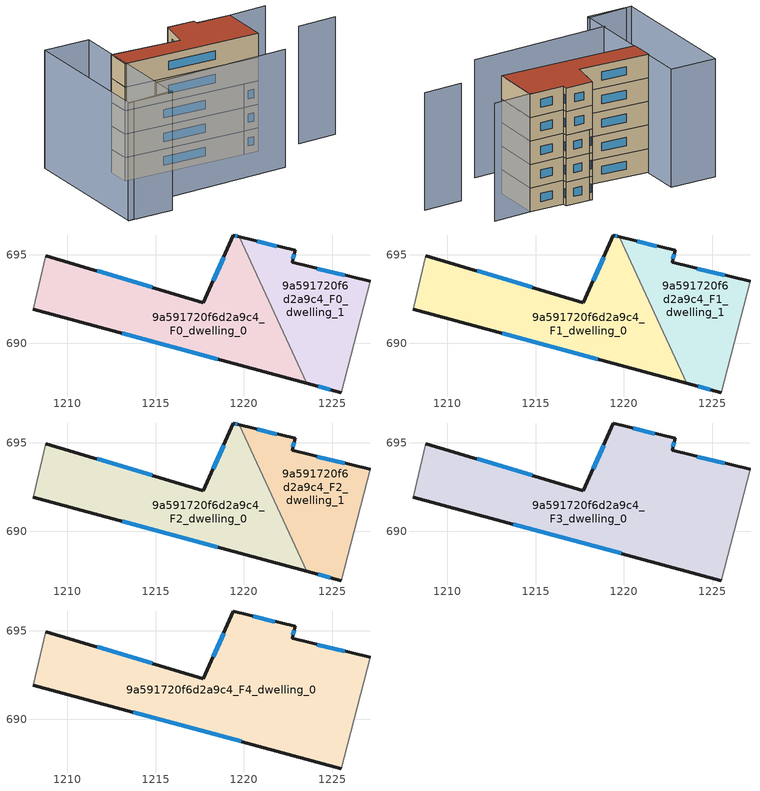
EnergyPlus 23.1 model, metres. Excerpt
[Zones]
9a591720f6d2a9c4_F0_dwelling_0
 floor ground (EU_floor_Construction): 1219.74,696.02 1223.56,687.74 1208.06,691.93 1208.78,694.96 1217.71,692.29 1219.39,696.1 z0
 wall outside (EU_wall_Construction): 1208.06,691.93 1223.56,687.74 / 1219.74,696.02 1219.39,696.1 1217.71,692.29 1208.78,694.96 z0:3
 wall adiabatic (EU_wall_Construction): 1208.78,694.96 1208.06,691.93 z0:3
 wall to 9a591720f6d2a9c4_F0_dwelling_1 (EU_wall_Construction): 1223.56,687.74 1219.74,696.02 z0:3
 window (EU_Window_Construction): 1213.1,690.57 1218.52,689.1 / 1214.8,693.16 1211.68,694.09 / 1218.84,694.86 1218.25,693.53 / 1219.62,696.04 1219.5,696.07 z0.98:2.02
9a591720f6d2a9c4_F0_dwelling_1
 floor ground (EU_floor_Construction): 1227.13,693.5 1225.51,687.21 1223.56,687.74 1219.74,696.02 1222.89,695.25 1222.72,694.57 z0
 wall outside (EU_wall_Construction): 1223.56,687.74 1225.51,687.21 / 1227.13,693.5 1222.72,694.57 1222.89,695.25 1219.74,696.02 z0:3
 wall adiabatic (EU_wall_Construction): 1225.51,687.21 1227.13,693.5 z0:3
 window (EU_Window_Construction): 1224.19,687.57 1224.87,687.38 / 1221.86,695.5 1220.76,695.77 / 1222.77,694.79 1222.83,695.03 / 1225.7,693.85 1224.15,694.22 z0.98:2.02
9a591720f6d2a9c4_F1_dwelling_0
 floor to 9a591720f6d2a9c4_F0_dwelling_0 (EU_floor_Construction): 1219.74,696.02 1223.56,687.74 1208.06,691.93 1208.78,694.96 1217.71,692.29 1219.39,696.1 z3
 wall outside (EU_wall_Construction): 1208.06,691.93 1223.56,687.74 / 1219.74,696.02 1219.39,696.1 1217.71,692.29 1208.78,694.96 z3:6
 wall adiabatic (EU_wall_Construction): 1208.78,694.96 1208.06,691.93 z3:6
 wall to 9a591720f6d2a9c4_F1_dwelling_1 (EU_wall_Construction): 1223.56,687.74 1219.74,696.02 z3:6
 window (EU_Window_Construction): 1213.1,690.57 1218.52,689.1 / 1214.8,693.16 1211.68,694.09 / 1218.84,694.86 1218.25,693.53 / 1219.62,696.04 1219.5,696.07 z3.98:5.02
9a591720f6d2a9c4_F1_dwelling_1
 floor to 9a591720f6d2a9c4_F0_dwelling_1 (EU_floor_Construction): 1227.13,693.5 1225.51,687.21 1223.56,687.74 1219.74,696.02 1222.89,695.25 1222.72,694.57 z3
 wall outside (EU_wall_Construction): 1223.56,687.74 1225.51,687.21 / 1227.13,693.5 1222.72,694.57 1222.89,695.25 1219.74,696.02 z3:6
 wall adiabatic (EU_wall_Construction): 1225.51,687.21 1227.13,693.5 z3:6
 window (EU_Window_Construction): 1224.19,687.57 1224.87,687.38 / 1221.86,695.5 1220.76,695.77 / 1222.77,694.79 1222.83,695.03 / 1225.7,693.85 1224.15,694.22 z3.98:5.02
9a591720f6d2a9c4_F2_dwelling_0
 floor to 9a591720f6d2a9c4_F1_dwelling_0 (EU_floor_Construction): 1219.74,696.02 1223.56,687.74 1208.06,691.93 1208.78,694.96 1217.71,692.29 1219.39,696.1 z6
 wall outside (EU_wall_Construction): 1208.06,691.93 1223.56,687.74 / 1219.74,696.02 1219.39,696.1 1217.71,692.29 1208.78,694.96 z6:9
 wall adiabatic (EU_wall_Construction): 1208.78,694.96 1208.06,691.93 z6:9
 wall to 9a591720f6d2a9c4_F2_dwelling_1 (EU_wall_Construction): 1223.56,687.74 1219.74,696.02 z6:9
 window (EU_Window_Construction): 1213.1,690.57 1218.52,689.1 / 1214.8,693.16 1211.68,694.09 / 1218.84,694.86 1218.25,693.53 / 1219.62,696.04 1219.5,696.07 z6.98:8.02
9a591720f6d2a9c4_F2_dwelling_1
 floor to 9a591720f6d2a9c4_F1_dwelling_1 (EU_floor_Construction): 1227.13,693.5 1225.51,687.21 1223.56,687.74 1219.74,696.02 1222.89,695.25 1222.72,694.57 z6
 wall outside (EU_wall_Construction): 1223.56,687.74 1225.51,687.21 / 1227.13,693.5 1222.72,694.57 1222.89,695.25 1219.74,696.02 z6:9
 wall adiabatic (EU_wall_Construction): 1225.51,687.21 1227.13,693.5 z6:9
 window (EU_Window_Construction): 1224.19,687.57 1224.87,687.38 / 1221.86,695.5 1220.76,695.77 / 1222.77,694.79 1222.83,695.03 / 1225.7,693.85 1224.15,694.22 z6.98:8.02
9a591720f6d2a9c4_F3_dwelling_0
 floor to 9a591720f6d2a9c4_F2_dwelling_0 (EU_floor_Construction): 1219.74,696.02 1223.56,687.74 1208.06,691.93 1208.78,694.96 1217.71,692.29 1219.39,696.1 z9
 floor to 9a591720f6d2a9c4_F2_dwelling_1 (EU_floor_Construction): 1227.13,693.5 1225.51,687.21 1223.56,687.74 1219.74,696.02 1222.89,695.25 1222.72,694.57 z9
 wall outside (EU_wall_Construction): 1227.13,693.5 1222.72,694.57 1222.89,695.25 1219.39,696.1 1217.71,692.29 1208.78,694.96 / 1208.06,691.93 1225.51,687.21 z9:12
 wall adiabatic (EU_wall_Construction): 1225.51,687.21 1227.13,693.5 / 1208.78,694.96 1208.06,691.93 z9:12
 window (EU_Window_Construction): 1225.7,693.85 1224.15,694.22 / 1213.73,690.4 1219.83,688.75 / 1214.8,693.16 1211.68,694.09 / 1218.84,694.86 1218.25,693.53 / 1221.75,695.53 1220.53,695.83 / 1222.77,694.79 1222.83,695.03 z9.98:11.02
9a591720f6d2a9c4_F4_dwelling_0
 floor to 9a591720f6d2a9c4_F3_dwelling_0 (EU_floor_Construction): 1227.13,693.5 1225.51,687.21 1208.06,691.93 1208.78,694.96 1217.71,692.29 1219.39,696.1 1222.89,695.25 1222.72,694.57 z12
 wall outside (EU_wall_Construction): 1227.13,693.5 1222.72,694.57 1222.89,695.25 1219.39,696.1 1217.71,692.29 1208.78,694.96 / 1208.06,691.93 1225.51,687.21 z12:15
 wall adiabatic (EU_wall_Construction): 1225.51,687.21 1227.13,693.5 / 1208.78,694.96 1208.06,691.93 z12:15
 window (EU_Window_Construction): 1225.7,693.85 1224.15,694.22 / 1213.73,690.4 1219.83,688.75 / 1214.8,693.16 1211.68,694.09 / 1218.84,694.86 1218.25,693.53 / 1221.75,695.53 1220.53,695.83 / 1222.77,694.79 1222.83,695.03 z12.98:14.02
 roof outside (EU_roof_Construction): 1225.51,687.21 1227.13,693.5 1222.72,694.57 1222.89,695.25 1219.39,696.1 1217.71,692.29 1208.78,694.96 1208.06,691.93 z15
shading: 1206.39,685.36 1224.34,681.62 / 1199.76,683.28 1206.03,682.24 / 1230.42,685.41 1235.46,684.38 / 1226.83,693.56 1231.98,692.49 / 1210.15,700.04 1205.68,681.88 / 1205.68,681.88 1199.83,683.32 / 1199.83,683.32 1204.3,701.48 / 1204.3,701.48 1210.15,700.04 z0:15
[Building]
EU S2 Campaign: North Axis=0; Terrain=City; Solar Distribution=FullExterior
[Site:Location]
Bologna: Latitude=44.5; Longitude=11.25; Time Zone=1; Elevation=37
[SizingPeriod:WeatherFileDays]
AnnualSizingPeriod: Begin Month=1; Begin Day of Month=1; End Month=12; End Day of Month=31; Day of Week for Start Day=Monday; Use Weather File Daylight Saving Period=No; Use Weather File Rain and Snow Indicators=No
[MATERIAL]
EU_InternalMass_Material: Roughness=MediumRough; Thickness=0.1; Conductivity=1; Density=1800; Specific Heat=900; Thermal Absorptance=0.9; Solar Absorptance=0.7; Visible Absorptance=0.7
[MATERIAL:NOMASS] Roughness=MediumRough; Thermal Absorptance=0.9; Solar Absorptance=0.7; Visible Absorptance=0.7
Name | Thermal Resistance
EU_wall_NoMass | 0.905828
EU_roof_NoMass | 0.37593
EU_floor_NoMass | 0.67114
[WINDOWMATERIAL:SIMPLEGLAZINGSYSTEM]
EU_Window_SimpleGlazing: UFactor=4.52486; Solar Heat Gain Coefficient=0.85; Visible Transmittance=0.85
[CONSTRUCTION]
EU_wall_Construction: EU_wall_NoMass
EU_roof_Construction: EU_roof_NoMass
EU_floor_Construction: EU_floor_NoMass
EU_Window_Construction: EU_Window_SimpleGlazing
EU_InternalMass_Construction: EU_InternalMass_Material
[ZONE] Type=1; Multiplier=1; Ceiling Height=autocalculate; Floor Area=autocalculate; Part of Total Floor Area=Yes
Name | Volume
9a591720f6d2a9c4_F0_dwelling_0 | 161.276
9a591720f6d2a9c4_F1_dwelling_0; 9a591720f6d2a9c4_F2_dwelling_0 | 161.277
9a591720f6d2a9c4_F3_dwelling_0 | 256.958
9a591720f6d2a9c4_F4_dwelling_0 | 256.965
9a591720f6d2a9c4_F0_dwelling_1 | 95.6836
9a591720f6d2a9c4_F1_dwelling_1; 9a591720f6d2a9c4_F2_dwelling_1 | 95.6814
[INTERNALMASS] Construction=EU_InternalMass_Construction
Name | Zone or ZoneList | Surface Area
9a591720f6d2a9c4_F0_dwelling_0_EU_InternalMass | 9a591720f6d2a9c4_F0_dwelling_0 | 53.759
9a591720f6d2a9c4_F0_dwelling_1_EU_InternalMass | 9a591720f6d2a9c4_F0_dwelling_1 | 31.8942
9a591720f6d2a9c4_F1_dwelling_0_EU_InternalMass | 9a591720f6d2a9c4_F1_dwelling_0 | 53.759
9a591720f6d2a9c4_F1_dwelling_1_EU_InternalMass | 9a591720f6d2a9c4_F1_dwelling_1 | 31.8942
9a591720f6d2a9c4_F2_dwelling_0_EU_InternalMass | 9a591720f6d2a9c4_F2_dwelling_0 | 53.759
9a591720f6d2a9c4_F2_dwelling_1_EU_InternalMass | 9a591720f6d2a9c4_F2_dwelling_1 | 31.8942
9a591720f6d2a9c4_F3_dwelling_0_EU_InternalMass | 9a591720f6d2a9c4_F3_dwelling_0 | 85.6549
9a591720f6d2a9c4_F4_dwelling_0_EU_InternalMass | 9a591720f6d2a9c4_F4_dwelling_0 | 85.6549
[OTHEREQUIPMENT] Fuel Type=Electricity; Design Level Calculation Method=Watts/Area; Power per Zone Floor Area=1; Fraction Latent=0; Fraction Radiant=0; Fraction Lost=0; Carbon Dioxide Generation Rate=0; EndUse Subcategory=EU_Step8_InternalGains
Name | Zone or ZoneList or Space or SpaceList | Schedule
EU_Step8_InternalGain_9a591720f6d2a9c4_F0_dwelling_0_f000 | 9a591720f6d2a9c4_F0_dwelling_0 | EU_Step8_GainSchedule_9a591720f6d2a9c4_F0_dwelling_0_f000
EU_Step8_InternalGain_9a591720f6d2a9c4_F0_dwelling_1_f000 | 9a591720f6d2a9c4_F0_dwelling_1 | EU_Step8_GainSchedule_9a591720f6d2a9c4_F0_dwelling_1_f000
EU_Step8_InternalGain_9a591720f6d2a9c4_F1_dwelling_0_f000 | 9a591720f6d2a9c4_F1_dwelling_0 | EU_Step8_GainSchedule_9a591720f6d2a9c4_F1_dwelling_0_f000
EU_Step8_InternalGain_9a591720f6d2a9c4_F1_dwelling_1_f000 | 9a591720f6d2a9c4_F1_dwelling_1 | EU_Step8_GainSchedule_9a591720f6d2a9c4_F1_dwelling_1_f000
EU_Step8_InternalGain_9a591720f6d2a9c4_F2_dwelling_0_f000 | 9a591720f6d2a9c4_F2_dwelling_0 | EU_Step8_GainSchedule_9a591720f6d2a9c4_F2_dwelling_0_f000
EU_Step8_InternalGain_9a591720f6d2a9c4_F2_dwelling_1_f000 | 9a591720f6d2a9c4_F2_dwelling_1 | EU_Step8_GainSchedule_9a591720f6d2a9c4_F2_dwelling_1_f000
EU_Step8_InternalGain_9a591720f6d2a9c4_F3_dwelling_0_f000 | 9a591720f6d2a9c4_F3_dwelling_0 | EU_Step8_GainSchedule_9a591720f6d2a9c4_F3_dwelling_0_f000
EU_Step8_InternalGain_9a591720f6d2a9c4_F4_dwelling_0_f000 | 9a591720f6d2a9c4_F4_dwelling_0 | EU_Step8_GainSchedule_9a591720f6d2a9c4_F4_dwelling_0_f000
[ZONEVENTILATION:DESIGNFLOWRATE] Schedule=EU_AlwaysOn; Design Flow Rate Calculation Method=AirChanges/Hour; Air Changes per Hour=0.73129; Ventilation Type=Natural; Fan Pressure Rise=0; Fan Total Efficiency=1; Constant Term Coefficient=1; Temperature Term Coefficient=0; Velocity Term Coefficient=0; Velocity Squared Term Coefficient=0; Minimum Indoor Temperature=-100; Maximum Indoor Temperature=100; Delta Temperature=-100; Minimum Outdoor Temperature=-100; Maximum Outdoor Temperature=100; Maximum Wind Speed=40
Name | Zone or ZoneList or Space or SpaceList
EU_ConstantAir_9a591720f6d2a9c4_F0_dwelling_0 | 9a591720f6d2a9c4_F0_dwelling_0
EU_ConstantAir_9a591720f6d2a9c4_F0_dwelling_1 | 9a591720f6d2a9c4_F0_dwelling_1
EU_ConstantAir_9a591720f6d2a9c4_F1_dwelling_0 | 9a591720f6d2a9c4_F1_dwelling_0
EU_ConstantAir_9a591720f6d2a9c4_F1_dwelling_1 | 9a591720f6d2a9c4_F1_dwelling_1
EU_ConstantAir_9a591720f6d2a9c4_F2_dwelling_0 | 9a591720f6d2a9c4_F2_dwelling_0
EU_ConstantAir_9a591720f6d2a9c4_F2_dwelling_1 | 9a591720f6d2a9c4_F2_dwelling_1
EU_ConstantAir_9a591720f6d2a9c4_F3_dwelling_0 | 9a591720f6d2a9c4_F3_dwelling_0
EU_ConstantAir_9a591720f6d2a9c4_F4_dwelling_0 | 9a591720f6d2a9c4_F4_dwelling_0
[HVACTEMPLATE:THERMOSTAT] Constant Heating Setpoint=20; Constant Cooling Setpoint=50
EU_HeatOnly_9a591720f6d2a9c4_F0_dwelling_0; EU_HeatOnly_9a591720f6d2a9c4_F0_dwelling_1; EU_HeatOnly_9a591720f6d2a9c4_F1_dwelling_0; EU_HeatOnly_9a591720f6d2a9c4_F1_dwelling_1; EU_HeatOnly_9a591720f6d2a9c4_F2_dwelling_0; EU_HeatOnly_9a591720f6d2a9c4_F2_dwelling_1; EU_HeatOnly_9a591720f6d2a9c4_F3_dwelling_0; EU_HeatOnly_9a591720f6d2a9c4_F4_dwelling_0
[HVACTEMPLATE:ZONE:IDEALLOADSAIRSYSTEM] System Availability Schedule=EU_AlwaysOn; Maximum Heating Supply Air Temperature=50; Minimum Cooling Supply Air Temperature=13; Maximum Heating Supply Air Humidity Ratio=0.0156; Minimum Cooling Supply Air Humidity Ratio=0.0077; Heating Limit=NoLimit; Cooling Limit=NoLimit; Heating Availability Schedule=EU_AlwaysOn; Cooling Availability Schedule=EU_CoolingOff; Dehumidification Control Type=ConstantSensibleHeatRatio; Cooling Sensible Heat Ratio=0.7; Dehumidification Setpoint=60; Humidification Control Type=None; Humidification Setpoint=30; Outdoor Air Method=None; Outdoor Air Flow Rate per Person=0.00944; Outdoor Air Flow Rate per Zone Floor Area=0; Outdoor Air Flow Rate per Zone=0; Demand Controlled Ventilation Type=None; Outdoor Air Economizer Type=NoEconomizer; Heat Recovery Type=None; Sensible Heat Recovery Effectiveness=0.7; Latent Heat Recovery Effectiveness=0.65
Name | Template Thermostat
9a591720f6d2a9c4_F0_dwelling_0 | EU_HeatOnly_9a591720f6d2a9c4_F0_dwelling_0
9a591720f6d2a9c4_F0_dwelling_1 | EU_HeatOnly_9a591720f6d2a9c4_F0_dwelling_1
9a591720f6d2a9c4_F1_dwelling_0 | EU_HeatOnly_9a591720f6d2a9c4_F1_dwelling_0
9a591720f6d2a9c4_F1_dwelling_1 | EU_HeatOnly_9a591720f6d2a9c4_F1_dwelling_1
9a591720f6d2a9c4_F2_dwelling_0 | EU_HeatOnly_9a591720f6d2a9c4_F2_dwelling_0
9a591720f6d2a9c4_F2_dwelling_1 | EU_HeatOnly_9a591720f6d2a9c4_F2_dwelling_1
9a591720f6d2a9c4_F3_dwelling_0 | EU_HeatOnly_9a591720f6d2a9c4_F3_dwelling_0
9a591720f6d2a9c4_F4_dwelling_0 | EU_HeatOnly_9a591720f6d2a9c4_F4_dwelling_0
[SIZING:ZONE] Zone Cooling Design Supply Air Temperature Input Method=SupplyAirTemperature; Zone Cooling Design Supply Air Temperature=13; Zone Heating Design Supply Air Temperature Input Method=SupplyAirTemperature; Zone Heating Design Supply Air Temperature=50; Zone Cooling Design Supply Air Humidity Ratio=0.008; Zone Heating Design Supply Air Humidity Ratio=0.008; Cooling Design Air Flow Method=DesignDay; Cooling Design Air Flow Rate=0; Cooling Minimum Air Flow per Zone Floor Area=0.000762; Cooling Minimum Air Flow=0; Cooling Minimum Air Flow Fraction=0.2; Heating Design Air Flow Method=DesignDay; Heating Design Air Flow Rate=0; Heating Maximum Air Flow per Zone Floor Area=0.002032; Heating Maximum Air Flow=0.141576; Heating Maximum Air Flow Fraction=0.3; Account for Dedicated Outdoor Air System=No; Dedicated Outdoor Air System Control Strategy=NeutralSupplyAir; Dedicated Outdoor Air Low Setpoint Temperature for Design=autosize; Dedicated Outdoor Air High Setpoint Temperature for Design=autosize; Zone Load Sizing Method=Sensible Load Only No Latent Load; Zone Latent Cooling Design Supply Air Humidity Ratio Input Method=HumidityRatioDifference; Zone Cooling Design Supply Air Humidity Ratio Difference=0.005; Zone Latent Heating Design Supply Air Humidity Ratio Input Method=HumidityRatioDifference; Zone Humidification Design Supply Air Humidity Ratio Difference=0.005
9a591720f6d2a9c4_F0_dwelling_0; 9a591720f6d2a9c4_F0_dwelling_1; 9a591720f6d2a9c4_F1_dwelling_0; 9a591720f6d2a9c4_F1_dwelling_1; 9a591720f6d2a9c4_F2_dwelling_0; 9a591720f6d2a9c4_F2_dwelling_1; 9a591720f6d2a9c4_F3_dwelling_0; 9a591720f6d2a9c4_F4_dwelling_0
[SCHEDULE:CONSTANT]
Name | Hourly Value
EU_AlwaysOn | 1
EU_CoolingOff | 0
[SCHEDULE:FILE] Column Number=1; Rows to Skip at Top=0; Number of Hours of Data=8760; Column Separator=Comma; Interpolate to Timestep=No; Minutes per Item=60; Adjust Schedule for Daylight Savings=Yes
Name | File
EU_Step8_GainSchedule_9a591720f6d2a9c4_F0_dwelling_0_f000 | ../../schedules/9a591720f6d2a9c4/9a591720f6d2a9c4_F0_dwelling_0_f000_gain.csv
EU_Step8_GainSchedule_9a591720f6d2a9c4_F0_dwelling_1_f000 | ../../schedules/9a591720f6d2a9c4/9a591720f6d2a9c4_F0_dwelling_1_f000_gain.csv
EU_Step8_GainSchedule_9a591720f6d2a9c4_F1_dwelling_0_f000 | ../../schedules/9a591720f6d2a9c4/9a591720f6d2a9c4_F1_dwelling_0_f000_gain.csv
EU_Step8_GainSchedule_9a591720f6d2a9c4_F1_dwelling_1_f000 | ../../schedules/9a591720f6d2a9c4/9a591720f6d2a9c4_F1_dwelling_1_f000_gain.csv
EU_Step8_GainSchedule_9a591720f6d2a9c4_F2_dwelling_0_f000 | ../../schedules/9a591720f6d2a9c4/9a591720f6d2a9c4_F2_dwelling_0_f000_gain.csv
EU_Step8_GainSchedule_9a591720f6d2a9c4_F2_dwelling_1_f000 | ../../schedules/9a591720f6d2a9c4/9a591720f6d2a9c4_F2_dwelling_1_f000_gain.csv
EU_Step8_GainSchedule_9a591720f6d2a9c4_F3_dwelling_0_f000 | ../../schedules/9a591720f6d2a9c4/9a591720f6d2a9c4_F3_dwelling_0_f000_gain.csv
EU_Step8_GainSchedule_9a591720f6d2a9c4_F4_dwelling_0_f000 | ../../schedules/9a591720f6d2a9c4/9a591720f6d2a9c4_F4_dwelling_0_f000_gain.csv
